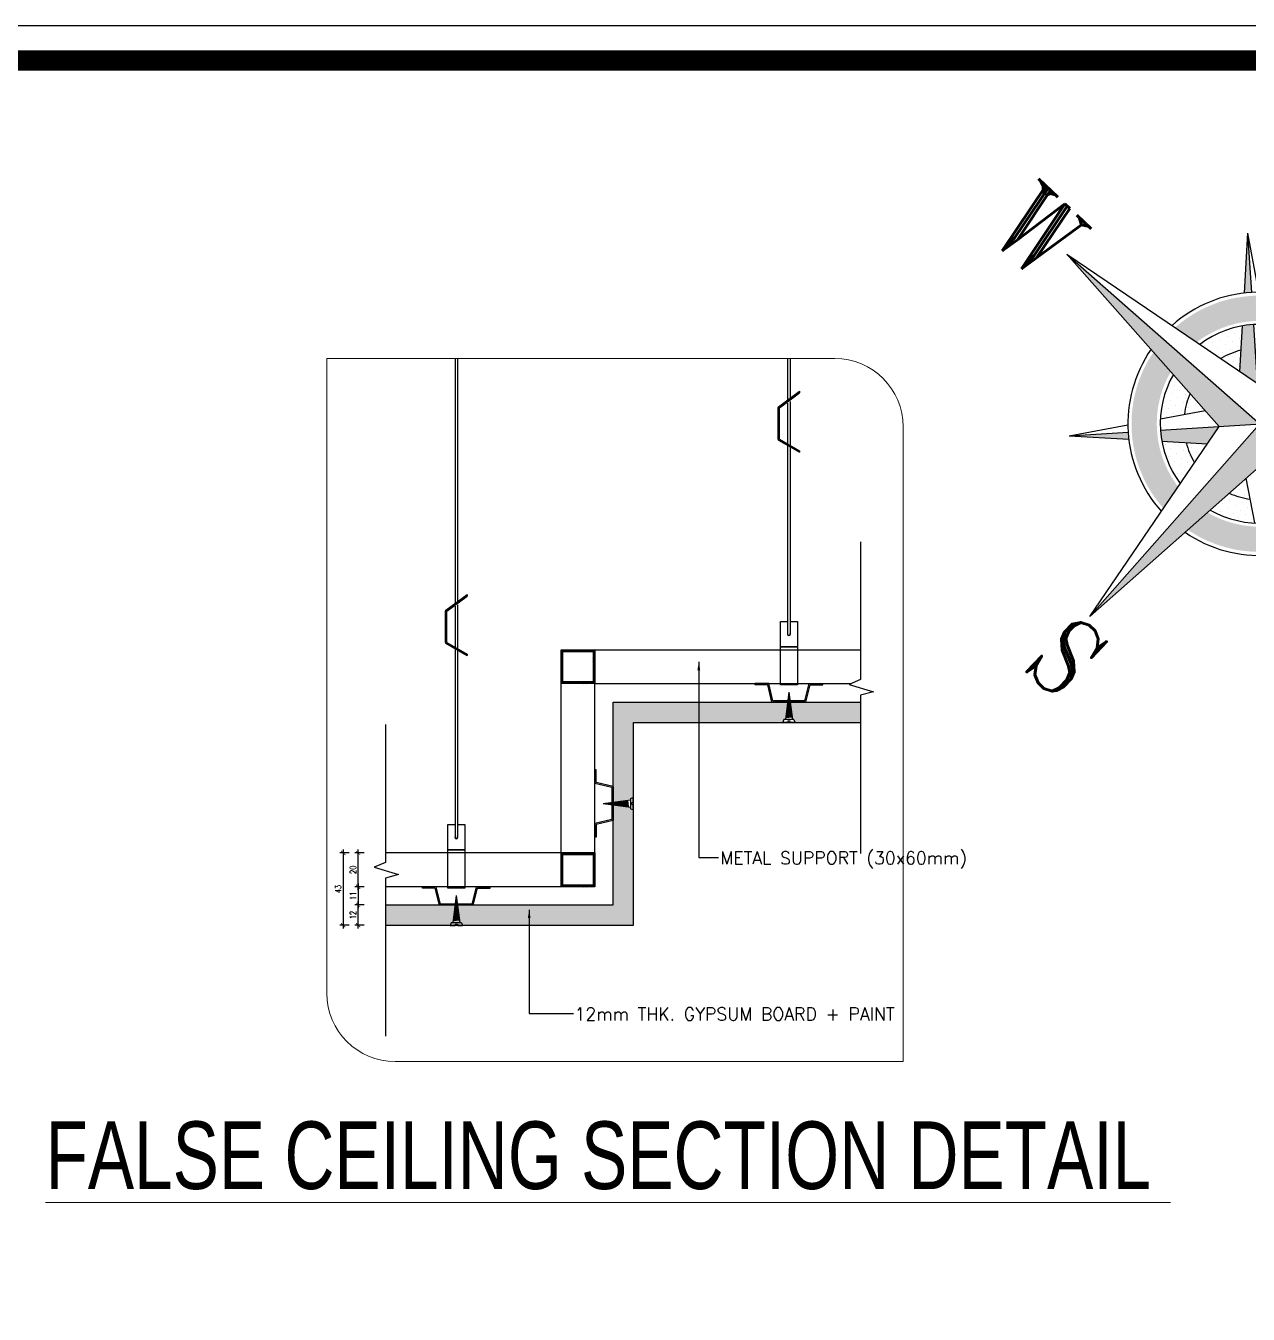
# Model space of a CAD drawing. Header units: centimetres. Extents: x 7997 to 116674, y 1017 to 13844.
# Drawn here: x 101474 to 102197, y 10010 to 10772 of the extents above; entities that cross this region are included whole.
import ezdxf
from ezdxf.enums import TextEntityAlignment as Align

# ---------------------------------------------------------------- set-up
doc = ezdxf.new("R2010")
doc.units = ezdxf.units.CM
doc.header["$LTSCALE"] = 200
doc.header["$PDMODE"] = 2
doc.linetypes.add('HIDDEN', pattern=[0.375, 0.25, -0.125])
for name, color, linetype in [("'DIM", 7, 'Continuous'), ('8', 8, 'Continuous'), ('DIM', 11, 'Continuous'), ('DIM DETAIL', 3, 'Continuous'), ('LOGO', 6, 'Continuous'), ('RC', 11, 'Continuous'), ('RC-INFO', 4, 'Continuous')]:
    doc.layers.add(name, color=color, linetype=linetype)
for name, color, linetype, lineweight in [('HA', 251, 'Continuous', 0), ('HAT', 8, 'Continuous', 9), ('HATCH', 8, 'Continuous', 5), ('TEXT', 6, 'Continuous', 18)]:
    doc.layers.add(name, color=color, linetype=linetype, lineweight=lineweight)
doc.styles.add('DIM', font='simplex.shx', dxfattribs={"width": 0.8})
doc.styles.add('ROMANT', font='romant.shx', dxfattribs={"width": 0.8, "height": 0.6})
doc.styles.add('style8', font='swisscl.ttf', dxfattribs={"width": 0.8})
doc.dimstyles.new('fdc2001', dxfattribs={"dimscale": 10, "dimtxt": 2, "dimasz": 2.5, "dimexe": 0.1, "dimexo": 0.2, "dimgap": 0.6, "dimtad": 2, "dimdec": 1, "dimdsep": 46, "dimtxsty": 'DIM', "dimblk": 'DOTSMALL', "dimcen": 0.05, "dimclrd": 8, "dimclre": 8, "dimclrt": 256, "dimadec": 0, "dimazin": 0, "dimtfac": 1, "dimtdec": 1, "dimtofl": 0, "dimtmove": 2, "dimatfit": 3, "dimfxl": 0, "dimtolj": 1, "dimtzin": 0, "dimarcsym": 0})

# ---------------------------------------------------------------- blocks, each defined once
blk = doc.blocks.new('screw')
at = {"color": 0}
for p, q in [((2.7, 16.4), (-0.1, -5.1)), ((3.4, 11.1), (2, 11.2)), ((3.5, 10.5), (2, 10.6)), ((3.3, 11.7), (2.1, 11.8)), ((3.2, 12.3), (2.2, 12.4)), ((3.1, 13.5), (2.3, 13.6)), ((3.2, 12.9), (2.3, 13)), ((3, 14.1), (2.4, 14.2)), ((2.7, 16.4), (5.5, -5.1)), ((4.8, 0.2), (0.6, 0.6)), ((4.9, -0.4), (0.6, 0)), ((4.7, 0.8), (0.7, 1.2)), ((4.7, 1.4), (0.8, 1.8)), ((4.6, 2), (0.9, 2.4)), ((4.4, 3.2), (1, 3.6)), ((4.5, 2.6), (1, 3)), ((4.3, 3.9), (1.1, 4.2)), ((4.3, 4.5), (1.2, 4.7)), ((4.1, 5.7), (1.3, 5.9)), ((4.2, 5.1), (1.3, 5.3)), ((4, 6.3), (1.4, 6.5)), ((3.9, 6.9), (1.5, 7.1)), ((3.8, 8.1), (1.6, 8.3)), ((3.9, 7.5), (1.6, 7.7)), ((3.7, 8.7), (1.7, 8.9)), ((3.6, 9.3), (1.8, 9.5)), ((3.6, 9.9), (1.9, 10.1)), ((-1.3, -5.1), (-2.1, -7.3)), ((1.9, -7.3), (-2.1, -7.3)), ((-1.3, -5.1), (6.8, -5.1)), ((5.3, -3.4), (0.2, -2.9)), ((5.1, -2.2), (0.3, -1.7)), ((5.2, -2.8), (0.3, -2.3)), ((5, -1.6), (0.4, -1.1)), ((5, -1), (0.5, -0.6)), ((1.9, -6.2), (1.9, -7.3)), ((3.5, -6.2), (1.9, -6.2)), ((3.5, -6.2), (3.5, -7.3)), ((7.5, -7.3), (3.5, -7.3)), ((6.8, -5.1), (7.5, -7.3))]:
    blk.add_line(p, q, dxfattribs=at)
blk = doc.blocks.new('_ArchTick')
at = {"color": 0, "linetype": 'ByBlock', "const_width": 0.15}
blk.add_lwpolyline([(-0.5, -0.5), (0.5, 0.5)], dxfattribs=at)
blk = doc.blocks.new('*D549')
at = {"layer": 'Defpoints', "color": 0, "transparency": 16777216}
for p in [(101670.18, 10251.99), (101677.7, 10251.99), (101677.7, 10239.99)]:
    blk.add_point(p, dxfattribs=at)
at = {"layer": 'DIM', "color": 8, "lineweight": -2, "transparency": 16777216}
for p, q in [((101670.18, 10237.99), (101670.18, 10253.99)), ((101673.68, 10251.99), (101668.18, 10251.99)), ((101673.68, 10239.99), (101668.18, 10239.99))]:
    blk.add_line(p, q, dxfattribs=at)
at = {"layer": 'DIM', "color": 8, "lineweight": -2, "transparency": 16777216, "xscale": 2.5, "yscale": 2.5, "zscale": 2.5}
for p, rotation in [((101670.18, 10251.99), 90), ((101670.18, 10239.99), 270)]:
    blk.add_blockref('_ArchTick', p, dxfattribs=dict(at, rotation=rotation))
at = {"layer": 'DIM', "transparency": 16777216, "insert": (101667.18, 10245.99), "char_height": 3.6, "attachment_point": 5, "rotation": 90, "style": 'DIM'}
blk.add_mtext('\\A1;12', dxfattribs=at)
blk = doc.blocks.new('*D550')
at = {"layer": 'Defpoints', "color": 0, "transparency": 16777216}
for p in [(101677.7, 10262.74), (101670.18, 10251.99), (101677.7, 10251.99)]:
    blk.add_point(p, dxfattribs=at)
at = {"layer": 'DIM', "color": 8, "lineweight": -2, "transparency": 16777216}
for p, q in [((101673.68, 10262.74), (101668.18, 10262.74)), ((101670.18, 10264.74), (101670.18, 10249.99)), ((101673.68, 10251.99), (101668.18, 10251.99))]:
    blk.add_line(p, q, dxfattribs=at)
at = {"layer": 'DIM', "color": 8, "lineweight": -2, "transparency": 16777216, "xscale": 2.5, "yscale": 2.5, "zscale": 2.5}
for p, rotation in [((101670.18, 10262.74), 90), ((101670.18, 10251.99), 270)]:
    blk.add_blockref('_ArchTick', p, dxfattribs=dict(at, rotation=rotation))
at = {"layer": 'DIM', "transparency": 16777216, "insert": (101667.18, 10257.36), "char_height": 3.6, "attachment_point": 5, "rotation": 90, "style": 'DIM'}
blk.add_mtext('\\A1;11', dxfattribs=at)
blk = doc.blocks.new('*D551')
at = {"layer": 'Defpoints', "color": 0, "transparency": 16777216}
for p in [(101670.18, 10282.74), (101677.7, 10282.74), (101677.7, 10262.74)]:
    blk.add_point(p, dxfattribs=at)
at = {"layer": 'DIM', "color": 8, "lineweight": -2, "transparency": 16777216}
for p, q in [((101673.68, 10282.74), (101668.18, 10282.74)), ((101670.18, 10260.74), (101670.18, 10284.74)), ((101673.68, 10262.74), (101668.18, 10262.74))]:
    blk.add_line(p, q, dxfattribs=at)
at = {"layer": 'DIM', "color": 8, "lineweight": -2, "transparency": 16777216, "xscale": 2.5, "yscale": 2.5, "zscale": 2.5}
for p, rotation in [((101670.18, 10282.74), 90), ((101670.18, 10262.74), 270)]:
    blk.add_blockref('_ArchTick', p, dxfattribs=dict(at, rotation=rotation))
at = {"layer": 'DIM', "transparency": 16777216, "insert": (101667.18, 10272.74), "char_height": 3.6, "attachment_point": 5, "rotation": 90, "style": 'DIM'}
blk.add_mtext('\\A1;20', dxfattribs=at)
blk = doc.blocks.new('*D552')
at = {"layer": 'Defpoints', "color": 0, "transparency": 16777216}
for p in [(101677.7, 10282.74), (101661.38, 10239.99), (101677.7, 10239.99)]:
    blk.add_point(p, dxfattribs=at)
at = {"layer": 'DIM', "color": 8, "lineweight": -2, "transparency": 16777216}
for p, q in [((101664.88, 10282.74), (101659.38, 10282.74)), ((101661.38, 10284.74), (101661.38, 10237.99)), ((101664.88, 10239.99), (101659.38, 10239.99))]:
    blk.add_line(p, q, dxfattribs=at)
at = {"layer": 'DIM', "color": 8, "lineweight": -2, "transparency": 16777216, "xscale": 2.5, "yscale": 2.5, "zscale": 2.5}
for p, rotation in [((101661.38, 10282.74), 90), ((101661.38, 10239.99), 270)]:
    blk.add_blockref('_ArchTick', p, dxfattribs=dict(at, rotation=rotation))
at = {"layer": 'DIM', "transparency": 16777216, "insert": (101658.38, 10261.36), "char_height": 3.6, "attachment_point": 5, "rotation": 90, "style": 'DIM'}
blk.add_mtext('\\A1;43', dxfattribs=at)
blk = doc.blocks.new('*X5')
at = {"color": 0}
for p, q in [((24058.5625, 3111.5), (24058.5625, 3111.5)), ((24114.125, 3111.5), (24114.125, 3111.5)), ((24169.6875, 3111.5), (24169.6875, 3111.5)), ((24225.25, 3111.5), (24225.25, 3111.5)), ((24280.8125, 3111.5), (24280.8125, 3111.5)), ((24336.375, 3111.5), (24336.375, 3111.5)), ((24030.78125, 3055.9375), (24030.78125, 3055.9375)), ((24086.34375, 3055.9375), (24086.34375, 3055.9375)), ((24141.90625, 3055.9375), (24141.90625, 3055.9375)), ((24197.46875, 3055.9375), (24197.46875, 3055.9375)), ((24253.03125, 3055.9375), (24253.03125, 3055.9375)), ((24308.59375, 3055.9375), (24308.59375, 3055.9375)), ((24058.5625, 3000.375), (24058.5625, 3000.375)), ((24086.34375, 2944.8125), (24086.34375, 2944.8125)), ((24114.125, 3000.375), (24114.125, 3000.375)), ((24141.90625, 2944.8125), (24141.90625, 2944.8125)), ((24169.6875, 3000.375), (24169.6875, 3000.375)), ((24197.46875, 2944.8125), (24197.46875, 2944.8125)), ((24225.25, 3000.375), (24225.25, 3000.375)), ((24169.6875, 2889.25), (24169.6875, 2889.25)), ((24419.71875, 2833.6875), (24419.71875, 2833.6875)), ((24475.28125, 2833.6875), (24475.28125, 2833.6875)), ((24503.0625, 2889.25), (24503.0625, 2889.25)), ((24530.84375, 2833.6875), (24530.84375, 2833.6875)), ((24308.59375, 2722.5625), (24308.59375, 2722.5625)), ((24364.15625, 2722.5625), (24364.15625, 2722.5625)), ((24391.9375, 2778.125), (24391.9375, 2778.125)), ((24419.71875, 2722.5625), (24419.71875, 2722.5625)), ((24447.5, 2778.125), (24447.5, 2778.125)), ((24475.28125, 2722.5625), (24475.28125, 2722.5625)), ((24503.0625, 2778.125), (24503.0625, 2778.125)), ((24530.84375, 2722.5625), (24530.84375, 2722.5625)), ((24558.625, 2778.125), (24558.625, 2778.125)), ((24391.9375, 2667), (24391.9375, 2667)), ((24447.5, 2667), (24447.5, 2667)), ((24475.28125, 2611.4375), (24475.28125, 2611.4375)), ((24503.0625, 2667), (24503.0625, 2667)), ((24530.84375, 2611.4375), (24530.84375, 2611.4375)), ((24558.625, 2667), (24558.625, 2667)), ((24586.40625, 2611.4375), (24586.40625, 2611.4375))]:
    blk.add_line(p, q, dxfattribs=at)
blk = doc.blocks.new('*X2')
at = {"color": 0}
for p, q in [((24530.84375, 4056.0625), (24530.84375, 4056.0625)), ((24586.40625, 4056.0625), (24586.40625, 4056.0625)), ((24308.59375, 3944.9375), (24308.59375, 3944.9375)), ((24364.15625, 3944.9375), (24364.15625, 3944.9375)), ((24391.9375, 4000.5), (24391.9375, 4000.5)), ((24419.71875, 3944.9375), (24419.71875, 3944.9375)), ((24447.5, 4000.5), (24447.5, 4000.5)), ((24475.28125, 3944.9375), (24475.28125, 3944.9375)), ((24503.0625, 4000.5), (24503.0625, 4000.5)), ((24530.84375, 3944.9375), (24530.84375, 3944.9375)), ((24558.625, 4000.5), (24558.625, 4000.5)), ((24336.375, 3889.375), (24336.375, 3889.375)), ((24391.9375, 3889.375), (24391.9375, 3889.375)), ((24419.71875, 3833.8125), (24419.71875, 3833.8125)), ((24447.5, 3889.375), (24447.5, 3889.375)), ((24475.28125, 3833.8125), (24475.28125, 3833.8125)), ((24503.0625, 3889.375), (24503.0625, 3889.375)), ((24530.84375, 3833.8125), (24530.84375, 3833.8125)), ((24558.625, 3889.375), (24558.625, 3889.375)), ((24141.90625, 3722.6875), (24141.90625, 3722.6875)), ((24169.6875, 3778.25), (24169.6875, 3778.25)), ((24197.46875, 3722.6875), (24197.46875, 3722.6875)), ((24503.0625, 3778.25), (24503.0625, 3778.25)), ((24558.625, 3778.25), (24558.625, 3778.25)), ((24114.125, 3667.125), (24114.125, 3667.125)), ((24169.6875, 3667.125), (24169.6875, 3667.125)), ((24225.25, 3667.125), (24225.25, 3667.125)), ((24058.5625, 3556), (24058.5625, 3556)), ((24086.34375, 3611.5625), (24086.34375, 3611.5625)), ((24114.125, 3556), (24114.125, 3556)), ((24141.90625, 3611.5625), (24141.90625, 3611.5625)), ((24169.6875, 3556), (24169.6875, 3556)), ((24197.46875, 3611.5625), (24197.46875, 3611.5625)), ((24225.25, 3556), (24225.25, 3556)), ((24253.03125, 3611.5625), (24253.03125, 3611.5625)), ((24280.8125, 3556), (24280.8125, 3556)), ((24336.375, 3556), (24336.375, 3556)), ((24030.78125, 3500.4375), (24030.78125, 3500.4375)), ((24086.34375, 3500.4375), (24086.34375, 3500.4375)), ((24141.90625, 3500.4375), (24141.90625, 3500.4375))]:
    blk.add_line(p, q, dxfattribs=at)
blk = doc.blocks.new('*X4')
at = {"color": 0}
for p, q in [((25169.8125, 3111.5), (25169.8125, 3111.5)), ((25225.375, 3111.5), (25225.375, 3111.5)), ((25280.9375, 3111.5), (25280.9375, 3111.5)), ((25336.5, 3111.5), (25336.5, 3111.5)), ((25392.0625, 3111.5), (25392.0625, 3111.5)), ((25447.625, 3111.5), (25447.625, 3111.5)), ((25197.59375, 3055.9375), (25197.59375, 3055.9375)), ((25253.15625, 3055.9375), (25253.15625, 3055.9375)), ((25308.71875, 3055.9375), (25308.71875, 3055.9375)), ((25364.28125, 3055.9375), (25364.28125, 3055.9375)), ((25419.84375, 3055.9375), (25419.84375, 3055.9375)), ((25475.40625, 3055.9375), (25475.40625, 3055.9375)), ((25280.9375, 3000.375), (25280.9375, 3000.375)), ((25308.71875, 2944.8125), (25308.71875, 2944.8125)), ((25336.5, 3000.375), (25336.5, 3000.375)), ((25364.28125, 2944.8125), (25364.28125, 2944.8125)), ((25392.0625, 3000.375), (25392.0625, 3000.375)), ((25419.84375, 2944.8125), (25419.84375, 2944.8125)), ((25447.625, 3000.375), (25447.625, 3000.375)), ((24975.34375, 2833.6875), (24975.34375, 2833.6875)), ((25003.125, 2889.25), (25003.125, 2889.25)), ((25030.90625, 2833.6875), (25030.90625, 2833.6875)), ((25086.46875, 2833.6875), (25086.46875, 2833.6875)), ((25336.5, 2889.25), (25336.5, 2889.25)), ((25392.0625, 2889.25), (25392.0625, 2889.25)), ((24947.5625, 2778.125), (24947.5625, 2778.125)), ((24975.34375, 2722.5625), (24975.34375, 2722.5625)), ((25003.125, 2778.125), (25003.125, 2778.125)), ((25030.90625, 2722.5625), (25030.90625, 2722.5625)), ((25058.6875, 2778.125), (25058.6875, 2778.125)), ((25086.46875, 2722.5625), (25086.46875, 2722.5625)), ((25114.25, 2778.125), (25114.25, 2778.125)), ((25142.03125, 2722.5625), (25142.03125, 2722.5625)), ((25197.59375, 2722.5625), (25197.59375, 2722.5625)), ((24919.78125, 2611.4375), (24919.78125, 2611.4375)), ((24947.5625, 2667), (24947.5625, 2667)), ((24975.34375, 2611.4375), (24975.34375, 2611.4375)), ((25003.125, 2667), (25003.125, 2667)), ((25030.90625, 2611.4375), (25030.90625, 2611.4375)), ((25058.6875, 2667), (25058.6875, 2667)), ((25114.25, 2667), (25114.25, 2667))]:
    blk.add_line(p, q, dxfattribs=at)
blk = doc.blocks.new('*X3')
at = {"color": 0}
for p, q in [((24919.78125, 4056.0625), (24919.78125, 4056.0625)), ((24975.34375, 4056.0625), (24975.34375, 4056.0625)), ((24947.5625, 4000.5), (24947.5625, 4000.5)), ((24975.34375, 3944.9375), (24975.34375, 3944.9375)), ((25003.125, 4000.5), (25003.125, 4000.5)), ((25030.90625, 3944.9375), (25030.90625, 3944.9375)), ((25058.6875, 4000.5), (25058.6875, 4000.5)), ((25086.46875, 3944.9375), (25086.46875, 3944.9375)), ((25114.25, 4000.5), (25114.25, 4000.5)), ((25142.03125, 3944.9375), (25142.03125, 3944.9375)), ((25197.59375, 3944.9375), (25197.59375, 3944.9375)), ((24947.5625, 3889.375), (24947.5625, 3889.375)), ((24975.34375, 3833.8125), (24975.34375, 3833.8125)), ((25003.125, 3889.375), (25003.125, 3889.375)), ((25030.90625, 3833.8125), (25030.90625, 3833.8125)), ((25058.6875, 3889.375), (25058.6875, 3889.375)), ((25086.46875, 3833.8125), (25086.46875, 3833.8125)), ((25114.25, 3889.375), (25114.25, 3889.375)), ((25169.8125, 3889.375), (25169.8125, 3889.375)), ((25003.125, 3778.25), (25003.125, 3778.25)), ((25308.71875, 3722.6875), (25308.71875, 3722.6875)), ((25336.5, 3778.25), (25336.5, 3778.25)), ((25364.28125, 3722.6875), (25364.28125, 3722.6875)), ((25280.9375, 3667.125), (25280.9375, 3667.125)), ((25336.5, 3667.125), (25336.5, 3667.125)), ((25392.0625, 3667.125), (25392.0625, 3667.125)), ((25447.625, 3667.125), (25447.625, 3667.125)), ((25169.8125, 3556), (25169.8125, 3556)), ((25225.375, 3556), (25225.375, 3556)), ((25253.15625, 3611.5625), (25253.15625, 3611.5625)), ((25280.9375, 3556), (25280.9375, 3556)), ((25308.71875, 3611.5625), (25308.71875, 3611.5625)), ((25336.5, 3556), (25336.5, 3556)), ((25364.28125, 3611.5625), (25364.28125, 3611.5625)), ((25392.0625, 3556), (25392.0625, 3556)), ((25419.84375, 3611.5625), (25419.84375, 3611.5625)), ((25447.625, 3556), (25447.625, 3556)), ((25364.28125, 3500.4375), (25364.28125, 3500.4375)), ((25419.84375, 3500.4375), (25419.84375, 3500.4375)), ((25475.40625, 3500.4375), (25475.40625, 3500.4375))]:
    blk.add_line(p, q, dxfattribs=at)
blk = doc.blocks.new('NORTH')
at = {"layer": 'LOGO', "color": 122}
for p, q in [((-96.8, -182.6), (96.8, 182.6)), ((-45.1, 146.9), (-31.1, 101.3)), ((-182.6, 96.8), (182.6, -96.8)), ((-23.5, 76.5), (23.5, -76.5)), ((101.3, 31.1), (146.9, 45.1)), ((-76.5, -23.5), (76.5, 23.5)), ((-146.9, -45.1), (-101.3, -31.1)), ((31.1, -101.3), (45.1, -146.9))]:
    blk.add_line(p, q, dxfattribs=at)
at = {"layer": 'LOGO', "color": 3}
for p, q in [((96.8, 182.6), (-9.6, 31.2)), ((96.8, 182.6), (31.2, 9.6)), ((-45.1, 146.9), (-36.6, 99.5)), ((-45.1, 146.9), (-25.5, 102.9)), ((-182.6, 96.8), (-9.6, 31.2)), ((-182.6, 96.8), (-31.2, -9.6)), ((-32, 73.3), (-25.5, 37.2)), ((-14.7, 78.6), (0.3, 45.1)), ((146.9, 45.1), (99.5, 36.6)), ((146.9, 45.1), (102.9, 25.5)), ((73.3, 32), (37.2, 25.5)), ((78.6, 14.7), (45.1, -0.3)), ((-78.6, -14.7), (-45.1, 0.3)), ((182.6, -96.8), (31.2, 9.6)), ((-96.8, -182.6), (-31.2, -9.6)), ((-146.9, -45.1), (-102.9, -25.5)), ((-73.3, -32), (-37.2, -25.5)), ((-146.9, -45.1), (-99.5, -36.6)), ((-96.8, -182.6), (9.6, -31.2)), ((182.6, -96.8), (9.6, -31.2)), ((32, -73.3), (25.5, -37.2)), ((14.7, -78.6), (-0.3, -45.1)), ((45.1, -146.9), (25.5, -102.9)), ((45.1, -146.9), (36.6, -99.5))]:
    blk.add_line(p, q, dxfattribs=at)
at = {"layer": 'LOGO'}
for radius, start, end in [(106, 68.9625, 145.1631), (106, 338.9625, 55.1631), (80, 73.681, 140.4446), (80, 343.681, 50.4446), (106, 158.9625, 235.1631), (80, 163.681, 230.4446), (80, 253.681, 320.4446), (106, 248.9625, 325.1631)]:
    blk.add_arc((0, 0), radius, start, end, dxfattribs=at)
at = {"layer": 'LOGO', "color": 122}
for start, end in [(117.849, 134.2941), (79.8316, 96.2766), (27.849, 44.2941), (169.8316, 186.2766), (349.8316, 6.2766), (207.849, 224.2941), (297.849, 314.2941), (259.8316, 276.2766)]:
    blk.add_arc((0, 0), 61.1, start, end, dxfattribs=at)
at = {"layer": 'LOGO', "color": 1}
for points in [[(96.8, 182.6), (-9.6, 31.2), (0, 0)], [(-45.1, 146.9), (-36.6, 99.5), (-31.1, 101.3)], [(-182.6, 96.8), (-31.2, -9.6), (0, 0)], [(-32, 73.3), (-25.5, 37.2), (-23.5, 76.5), (-9.6, 31.2)], [(146.9, 45.1), (99.5, 36.6), (101.3, 31.1)], [(73.3, 32), (37.2, 25.5), (76.5, 23.5), (31.2, 9.6)], [(182.6, -96.8), (31.2, 9.6), (0, 0)], [(-96.8, -182.6), (9.6, -31.2), (0, 0)], [(-73.3, -32), (-37.2, -25.5), (-76.5, -23.5), (-31.2, -9.6)], [(-146.9, -45.1), (-99.5, -36.6), (-101.3, -31.1)], [(32, -73.3), (25.5, -37.2), (23.5, -76.5), (9.6, -31.2)], [(45.1, -146.9), (36.6, -99.5), (31.1, -101.3)]]:
    blk.add_solid(points, dxfattribs=at)
at = {"layer": 'LOGO', "color": 253}
for points in [[(-38, 73.6), (-48.6, 91), (-33.6, 75.7), (-43.4, 93.6)], [(-33.6, 75.7), (-43.4, 93.6), (-29.2, 77.5), (-36.4, 96.5)], [(-29.2, 77.5), (-36.4, 96.5), (-23.5, 79.4), (-30.3, 98.6)], [(-23.5, 79.4), (-30.3, 98.6), (-19.8, 80.4), (-25.7, 99.9)], [(-19.8, 80.4), (-25.7, 99.9), (-14.8, 81.5), (-19.1, 101.4)], [(-14.8, 81.5), (-19.1, 101.4), (-10.8, 82.1), (-12.1, 102.4)], [(-10.8, 82.1), (-12.1, 102.4), (-5.5, 82.7), (-8.4, 102.8)], [(-5.5, 82.7), (-8.4, 102.8), (-1.5, 82.8), (-3.8, 103.1)], [(-1.5, 82.8), (-3.8, 103.1), (3.7, 82.8), (2.5, 103.1)], [(3.7, 82.8), (2.5, 103.1), (8.6, 82.4), (7.8, 102.9)], [(8.6, 82.4), (7.8, 102.9), (13.3, 81.8), (13.2, 102.3)], [(13.3, 81.8), (13.2, 102.3), (18.3, 80.8), (20.6, 101.1)], [(18.3, 80.8), (20.6, 101.1), (22.1, 79.8), (26.9, 99.6)], [(22.1, 79.8), (26.9, 99.6), (24.2, 79.2), (36.4, 96.5)], [(-51.4, 64.9), (-63.8, 81.1), (-47.3, 68), (-57.2, 85.9)], [(-47.3, 68), (-57.2, 85.9), (-42.7, 71), (-52.6, 88.8)], [(-42.7, 71), (-52.6, 88.8), (-38, 73.6), (-48.6, 91)], [(52, 64.5), (59.5, 84.3), (54.8, 62.2), (64.9, 80.2)], [(-59.2, 58), (-76.4, 69.3), (-56.1, 60.9), (-73.1, 72.8)], [(-56.1, 60.9), (-73.1, 72.8), (-53.2, 63.5), (-69.2, 76.5)], [(-53.2, 63.5), (-69.2, 76.5), (-51.4, 64.9), (-63.8, 81.1)], [(54.8, 62.2), (64.9, 80.2), (58, 59.2), (69.3, 76.4)], [(58, 59.2), (69.3, 76.4), (60.9, 56.1), (72.8, 73.1)], [(60.9, 56.1), (72.8, 73.1), (63.5, 53.2), (76.5, 69.2)], [(-64.5, 52), (-84.3, 59.5), (-62.2, 54.8), (-80.2, 64.9)], [(-62.2, 54.8), (-80.2, 64.9), (-59.2, 58), (-76.4, 69.3)], [(63.5, 53.2), (76.5, 69.2), (64.9, 51.4), (81.1, 63.8)], [(64.9, 51.4), (81.1, 63.8), (68, 47.3), (85.9, 57.2)], [(68, 47.3), (85.9, 57.2), (71, 42.7), (88.8, 52.6)], [(71, 42.7), (88.8, 52.6), (73.6, 38), (91, 48.6)], [(73.6, 38), (91, 48.6), (75.7, 33.6), (93.6, 43.4)], [(75.7, 33.6), (93.6, 43.4), (77.5, 29.2), (96.5, 36.4)], [(-79.8, 22.1), (-99.6, 26.9), (-79.2, 24.2), (-96.5, 36.4)], [(77.5, 29.2), (96.5, 36.4), (79.4, 23.5), (98.6, 30.3)], [(-80.8, 18.3), (-101.1, 20.6), (-79.8, 22.1), (-99.6, 26.9)], [(79.4, 23.5), (98.6, 30.3), (80.4, 19.8), (99.9, 25.7)], [(80.4, 19.8), (99.9, 25.7), (81.5, 14.8), (101.4, 19.1)], [(-82.4, 8.6), (-102.9, 7.8), (-81.8, 13.3), (-102.3, 13.2)], [(-81.8, 13.3), (-102.3, 13.2), (-80.8, 18.3), (-101.1, 20.6)], [(81.5, 14.8), (101.4, 19.1), (82.1, 10.8), (102.4, 12.1)], [(82.1, 10.8), (102.4, 12.1), (82.7, 5.5), (102.8, 8.4)], [(-82.8, 3.7), (-103.1, 2.5), (-82.4, 8.6), (-102.9, 7.8)], [(-82.8, -1.5), (-103.1, -3.8), (-82.8, 3.7), (-103.1, 2.5)], [(82.7, 5.5), (102.8, 8.4), (82.8, 1.5), (103.1, 3.8)], [(82.8, 1.5), (103.1, 3.8), (82.8, -3.7), (103.1, -2.5)], [(-82.7, -5.5), (-102.8, -8.4), (-82.8, -1.5), (-103.1, -3.8)], [(-82.1, -10.8), (-102.4, -12.1), (-82.7, -5.5), (-102.8, -8.4)], [(82.4, -8.6), (102.9, -7.8), (81.8, -13.3), (102.3, -13.2)], [(82.8, -3.7), (103.1, -2.5), (82.4, -8.6), (102.9, -7.8)], [(-81.5, -14.8), (-101.4, -19.1), (-82.1, -10.8), (-102.4, -12.1)], [(-80.4, -19.8), (-99.9, -25.7), (-81.5, -14.8), (-101.4, -19.1)], [(-79.4, -23.5), (-98.6, -30.3), (-80.4, -19.8), (-99.9, -25.7)], [(80.8, -18.3), (101.1, -20.6), (79.8, -22.1), (99.6, -26.9)], [(81.8, -13.3), (102.3, -13.2), (80.8, -18.3), (101.1, -20.6)], [(-77.5, -29.2), (-96.5, -36.4), (-79.4, -23.5), (-98.6, -30.3)], [(-75.7, -33.6), (-93.6, -43.4), (-77.5, -29.2), (-96.5, -36.4)], [(79.8, -22.1), (99.6, -26.9), (79.2, -24.2), (96.5, -36.4)], [(-73.6, -38), (-91, -48.6), (-75.7, -33.6), (-93.6, -43.4)], [(-71, -42.7), (-88.8, -52.6), (-73.6, -38), (-91, -48.6)], [(-68, -47.3), (-85.9, -57.2), (-71, -42.7), (-88.8, -52.6)], [(-64.9, -51.4), (-81.1, -63.8), (-68, -47.3), (-85.9, -57.2)], [(-63.5, -53.2), (-76.5, -69.2), (-64.9, -51.4), (-81.1, -63.8)], [(-60.9, -56.1), (-72.8, -73.1), (-63.5, -53.2), (-76.5, -69.2)], [(-58, -59.2), (-69.3, -76.4), (-60.9, -56.1), (-72.8, -73.1)], [(-54.8, -62.2), (-64.9, -80.2), (-58, -59.2), (-69.3, -76.4)], [(-52, -64.5), (-59.5, -84.3), (-54.8, -62.2), (-64.9, -80.2)], [(56.1, -60.9), (73.1, -72.8), (53.2, -63.5), (69.2, -76.5)], [(59.2, -58), (76.4, -69.3), (56.1, -60.9), (73.1, -72.8)], [(62.2, -54.8), (80.2, -64.9), (59.2, -58), (76.4, -69.3)], [(64.5, -52), (84.3, -59.5), (62.2, -54.8), (80.2, -64.9)], [(42.7, -71), (52.6, -88.8), (38, -73.6), (48.6, -91)], [(47.3, -68), (57.2, -85.9), (42.7, -71), (52.6, -88.8)], [(51.4, -64.9), (63.8, -81.1), (47.3, -68), (57.2, -85.9)], [(53.2, -63.5), (69.2, -76.5), (51.4, -64.9), (63.8, -81.1)], [(-22.1, -79.8), (-26.9, -99.6), (-24.2, -79.2), (-36.4, -96.5)], [(-18.3, -80.8), (-20.6, -101.1), (-22.1, -79.8), (-26.9, -99.6)], [(-13.3, -81.8), (-13.2, -102.3), (-18.3, -80.8), (-20.6, -101.1)], [(-8.6, -82.4), (-7.8, -102.9), (-13.3, -81.8), (-13.2, -102.3)], [(-3.7, -82.8), (-2.5, -103.1), (-8.6, -82.4), (-7.8, -102.9)], [(1.5, -82.8), (3.8, -103.1), (-3.7, -82.8), (-2.5, -103.1)], [(5.5, -82.7), (8.4, -102.8), (1.5, -82.8), (3.8, -103.1)], [(10.8, -82.1), (12.1, -102.4), (5.5, -82.7), (8.4, -102.8)], [(14.8, -81.5), (19.1, -101.4), (10.8, -82.1), (12.1, -102.4)], [(19.8, -80.4), (25.7, -99.9), (14.8, -81.5), (19.1, -101.4)], [(23.5, -79.4), (30.3, -98.6), (19.8, -80.4), (25.7, -99.9)], [(29.2, -77.5), (36.4, -96.5), (23.5, -79.4), (30.3, -98.6)], [(33.6, -75.7), (43.4, -93.6), (29.2, -77.5), (36.4, -96.5)], [(38, -73.6), (48.6, -91), (33.6, -75.7), (43.4, -93.6)]]:
    blk.add_solid(points, dxfattribs=at)
at = {"layer": 'LOGO', "color": 1, "xscale": 0.1033598917980053, "yscale": 0.1033598917980053, "zscale": 0.1033598917980053, "rotation": 332.0628244184375}
for name in ['*X2', '*X3', '*X5', '*X4']:
    blk.add_blockref(name, (-2421.4, 895), dxfattribs=at)
at = {"layer": 'TEXT', "style": 'ROMANT'}
for s, p in [('N', (66.9, 199.9)), ('W', (-252.2, 97.9)), ('E', (154.8, -118.6))]:
    blk.add_text(s, height=62, rotation=330, dxfattribs=at).set_placement(p)
at = {"layer": 'TEXT', "insert": (-110.4, -181.1), "char_height": 62.016, "width": 1180.037, "attachment_point": 1, "rotation": 330, "style": 'ROMANT'}
blk.add_mtext('{\\Fromant.shx|c0;S}', dxfattribs=at)
blk = doc.blocks.new('08-TITLE SHEET-selattin', base_point=(45714.8, -203081.4))
at = {"color": 0}
blk.add_lwpolyline([(51244.8, -203081.4), (45714.8, -203081.4), (45714.8, -206921.4), (51244.8, -206921.4)], close=True, dxfattribs=at)
at = {"color": 0, "linetype": 'ByBlock', "const_width": 17}
blk.add_lwpolyline([(45744.3, -206891.9), (51215.3, -206891.9), (51215.3, -203110.8), (45744.3, -203110.8)], close=True, dxfattribs=at)
at = {"layer": 'HA', "ltscale": 1.2}
blk.add_lwpolyline([(45714.8, -203081.4), (51244.8, -203081.4), (51244.8, -206921.4), (45714.8, -206921.4)], close=True, dxfattribs=at)

msp = doc.modelspace()

# ---------------------------------------------------------------- hatches: boundary and pattern name
at = {"layer": '8'}
h = msp.add_hatch(dxfattribs=at)
h.set_pattern_fill('ANSI31', color=256, scale=5, style=0)
h.set_pattern_definition([(45, (92247.0914, 11690.70244), (-0.44194174, 0.44194174), [])])
h.paths.add_polyline_path([(101790.2139, 10402.988), (101790.2139, 10382.988), (101810.2139, 10382.988), (101810.2139, 10402.988)])
h.paths.add_polyline_path([(101809.2139, 10401.988), (101809.2139, 10383.988), (101791.2139, 10383.988), (101791.2139, 10401.988)], flags=16)
h = msp.add_hatch(dxfattribs=at)
h.set_pattern_fill('ANSI31', color=256, scale=5, style=0)
h.set_pattern_definition([(45, (92247.0914, 11570.45244), (-0.44194174, 0.44194174), [])])
h.paths.add_polyline_path([(101790.2139, 10282.738), (101790.2139, 10262.738), (101810.2139, 10262.738), (101810.2139, 10282.738)])
h.paths.add_polyline_path([(101809.2139, 10281.738), (101809.2139, 10263.738), (101791.2139, 10263.738), (101791.2139, 10281.738)], flags=16)
at = {"layer": 'HATCH'}
h = msp.add_hatch(dxfattribs=at)
h.set_pattern_fill('AR-SAND', color=256, scale=2, style=0)
h.set_pattern_definition([(37.5, (69506.915, 8582.8864), (-0.12598672, 3.85364754), [0, -3.04, 0, -3.4, 0, -3.25]), (7.5, (69506.915, 8582.8864), (3.5395534, 5.6442921), [0, -1.64, 0, -2.74, 0, -1.05]), (327.5, (69504.455, 8582.8864), (6.22828372, 0.0113181), [0, -1, 0, -3.6, 0, -4.7]), (317.5, (69504.455, 8582.8864), (6.0122532, 1.7553511), [0, -0.5, 0, -2.36, 0, -2.7])])
h.paths.add_polyline_path([(101832.9639, 10359.988), (101921.3983, 10359.988), (101921.9254, 10361.6314), (101922.8628, 10361.6314), (101924.2073, 10371.988), (101914.9639, 10371.988), (101820.9639, 10371.988), (101820.9639, 10312.7446), (101831.3205, 10314.0891), (101831.3205, 10315.0265), (101832.9639, 10315.5536)])
h.paths.add_polyline_path([(101686.3392, 10251.988), (101686.3392, 10239.988), (101832.9639, 10239.988), (101832.9639, 10308.4224), (101831.3205, 10308.9495), (101831.3205, 10309.8869), (101820.9639, 10311.2314), (101820.9639, 10251.988)])
h.paths.add_polyline_path([(101967.2716, 10359.988), (101967.2716, 10371.988), (101925.7205, 10371.988), (101927.0651, 10361.6314), (101928.0024, 10361.6314), (101928.5295, 10359.988)])

# ---------------------------------------------------------------- linework, layer by layer
at = {"layer": "'DIM", "color": 8, "linetype": 'Continuous'}
for p, q in [((101727.5266, 10575.2062), (101727.5266, 10429.4967)), ((101729.0266, 10575.2062), (101729.0266, 10430.3627)), ((101924.2139, 10575.2062), (101924.2139, 10549.7467)), ((101925.7139, 10575.2062), (101925.7139, 10550.6127)), ((101918.8391, 10546.6435), (101931.3049, 10555.8407)), ((101919.3391, 10546.0662), (101931.3049, 10554.9747)), ((101925.7139, 10549.7467), (101925.7139, 10523.8856)), ((101931.3049, 10555.8407), (101931.3049, 10554.9747)), ((101918.5891, 10527.4218), (101918.5891, 10546.2105)), ((101919.3391, 10527.5662), (101919.3391, 10546.0662)), ((101924.2139, 10548.8807), (101924.2139, 10524.7517)), ((101918.8391, 10526.9888), (101931.3049, 10519.7917)), ((101919.3391, 10527.5662), (101931.3049, 10520.6577)), ((101924.2139, 10523.8856), (101924.2139, 10412.238)), ((101925.7139, 10523.0196), (101925.7139, 10412.238)), ((101931.3049, 10520.6577), (101931.3049, 10519.7917)), ((101722.1517, 10426.3935), (101734.6176, 10435.5907)), ((101734.6176, 10435.5907), (101734.6176, 10434.7247)), ((101722.6517, 10425.8162), (101734.6176, 10434.7247)), ((101727.5266, 10428.6307), (101727.5266, 10404.5017)), ((101729.0266, 10429.4967), (101729.0266, 10403.6356)), ((101721.9017, 10407.1718), (101721.9017, 10425.9605)), ((101722.6517, 10407.3162), (101722.6517, 10425.8162)), ((101722.1517, 10406.7388), (101734.6176, 10399.5417)), ((101722.6517, 10407.3162), (101734.6176, 10400.4077)), ((101727.5266, 10403.6356), (101727.5266, 10291.988)), ((101729.0266, 10402.7696), (101729.0266, 10291.988)), ((101734.6176, 10400.4077), (101734.6176, 10399.5417)), ((101904.9639, 10382.238), (101904.9639, 10382.988)), ((101913.0495, 10382.988), (101904.9639, 10382.988)), ((101912.4639, 10382.238), (101904.9639, 10382.238)), ((101914.9639, 10371.988), (101912.4639, 10382.238)), ((101915.5495, 10372.738), (101913.0495, 10382.988)), ((101934.3783, 10372.738), (101936.8783, 10382.988)), ((101934.9639, 10371.988), (101937.4639, 10382.238)), ((101936.8783, 10382.988), (101944.9639, 10382.988)), ((101937.4639, 10382.238), (101944.9639, 10382.238)), ((101944.9639, 10382.238), (101944.9639, 10382.988)), ((101934.9639, 10371.988), (101914.9639, 10371.988)), ((101934.3783, 10372.738), (101915.5495, 10372.738)), ((101810.2139, 10323.9024), (101810.2139, 10331.988)), ((101810.9639, 10331.988), (101810.2139, 10331.988)), ((101810.9639, 10324.488), (101810.9639, 10331.988)), ((101820.2139, 10321.4024), (101810.2139, 10323.9024)), ((101820.9639, 10321.988), (101810.9639, 10324.488)), ((101820.2139, 10321.4024), (101820.2139, 10302.5736)), ((101820.9639, 10321.988), (101820.9639, 10301.988)), ((101820.2139, 10302.5736), (101810.2139, 10300.0736)), ((101810.2139, 10300.0736), (101810.2139, 10291.988)), ((101820.9639, 10301.988), (101810.9639, 10299.488)), ((101810.9639, 10299.488), (101810.9639, 10291.988)), ((101810.9639, 10291.988), (101810.2139, 10291.988)), ((101708.2766, 10261.988), (101708.2766, 10262.738)), ((101716.3621, 10262.738), (101708.2766, 10262.738)), ((101715.7766, 10261.988), (101708.2766, 10261.988)), ((101718.2766, 10251.738), (101715.7766, 10261.988)), ((101718.8621, 10252.488), (101716.3621, 10262.738)), ((101737.691, 10252.488), (101740.191, 10262.738)), ((101738.2766, 10251.738), (101740.7766, 10261.988)), ((101740.191, 10262.738), (101748.2766, 10262.738)), ((101740.7766, 10261.988), (101748.2766, 10261.988)), ((101748.2766, 10261.988), (101748.2766, 10262.738)), ((101737.691, 10252.488), (101718.8621, 10252.488)), ((101738.2766, 10251.738), (101718.2766, 10251.738))]:
    msp.add_line(p, q, dxfattribs=at)
at = {"layer": "'DIM", "color": 4, "linetype": 'Continuous'}
for p, q in [((101790.2139, 10402.988), (101967.2716, 10402.988)), ((101790.2139, 10262.738), (101790.2139, 10402.988)), ((101810.2139, 10382.988), (101961.8774, 10382.988)), ((101810.2139, 10262.738), (101810.2139, 10382.988)), ((101810.2139, 10282.738), (101686.3392, 10282.738)), ((101810.2139, 10262.738), (101686.3392, 10262.738))]:
    msp.add_line(p, q, dxfattribs=at)
at = {"layer": "'DIM", "color": 8, "linetype": 'Continuous'}
for points in [[(101925.7139, 10419.738), (101929.9639, 10419.738), (101929.9639, 10404.738), (101919.9639, 10404.738), (101919.9639, 10419.738), (101924.2139, 10419.738)], [(101729.0266, 10299.488), (101733.2766, 10299.488), (101733.2766, 10284.488), (101723.2766, 10284.488), (101723.2766, 10299.488), (101727.5266, 10299.488)]]:
    msp.add_lwpolyline(points, dxfattribs=at)
for points in [[(101929.9639, 10382.238), (101919.9639, 10382.238), (101919.9639, 10404.738), (101929.9639, 10404.738)], [(101733.2766, 10261.988), (101723.2766, 10261.988), (101723.2766, 10284.488), (101733.2766, 10284.488)]]:
    msp.add_lwpolyline(points, close=True, dxfattribs=at)
for centre, radius, start, end in [((101919.0891, 10546.2105), 0.5, 120, 180), ((101919.0891, 10527.4218), 0.5, 180, 240), ((101722.4017, 10425.9605), 0.5, 120, 180), ((101924.9639, 10412.238), 0.875, 148.9972809, 31.0027191), ((101722.4017, 10407.1718), 0.5, 180, 240), ((101924.9639, 10412.238), 0.75, 180, 0), ((101728.2766, 10291.988), 0.875, 148.9972809, 31.0027191), ((101728.2766, 10291.988), 0.75, 180, 0)]:
    msp.add_arc(centre, radius, start, end, dxfattribs=at)
at = {"linetype": 'Continuous'}
msp.add_lwpolyline([(99199.9035, 8084.0841), (103070.9035, 8084.0841), (103070.9035, 10772.0841), (99199.9035, 10772.0841)], close=True, dxfattribs=at)
at = {"layer": 'HAT'}
msp.add_lwpolyline([(101992.5961, 10159.2815), (101692.1655, 10159.2815, -0.41421356), (101651.7354, 10199.7116), (101651.7354, 10575.2062), (101952.1659, 10575.2062, -0.41421356), (101992.5961, 10534.7761)], format="xyb", close=True, dxfattribs=at)
at = {"layer": 'RC'}
for p, q in [((101820.9639, 10371.988), (101967.2716, 10371.988)), ((101820.9639, 10251.988), (101820.9639, 10371.988)), ((101832.9639, 10359.988), (101967.2716, 10359.988)), ((101832.9639, 10239.988), (101832.9639, 10359.988)), ((101686.3392, 10251.988), (101820.9639, 10251.988)), ((101686.3392, 10239.988), (101832.9639, 10239.988))]:
    msp.add_line(p, q, dxfattribs=at)
for points in [[(101790.2139, 10402.988), (101810.2139, 10402.988), (101810.2139, 10382.988), (101790.2139, 10382.988)], [(101791.2139, 10401.988), (101809.2139, 10401.988), (101809.2139, 10383.988), (101791.2139, 10383.988)], [(101790.2139, 10282.738), (101810.2139, 10282.738), (101810.2139, 10262.738), (101790.2139, 10262.738)], [(101791.2139, 10281.738), (101809.2139, 10281.738), (101809.2139, 10263.738), (101791.2139, 10263.738)]]:
    msp.add_lwpolyline(points, close=True, dxfattribs=at)
at = {"layer": 'RC-INFO', "color": 8, "linetype": 'HIDDEN', "ltscale": 50}
for points in [[(101967.2716, 10466.8663), (101967.2716, 10385.3136), (101960.5435, 10382.4129), (101974.9737, 10378.0823), (101967.2716, 10376.0512), (101967.2716, 10282.477)], [(101686.3392, 10358.6791), (101686.3392, 10277.1264), (101679.6112, 10274.2257), (101694.0413, 10269.8951), (101686.3392, 10267.864), (101686.3392, 10174.2898)]]:
    msp.add_lwpolyline(points, dxfattribs=at)

# ---------------------------------------------------------------- block references
at = {"layer": "'DIM", "color": 8, "linetype": 'Continuous', "xscale": -0.75, "yscale": 0.75, "zscale": 0.7500000000000001}
for p in [(101926.9914, 10365.488), (101730.3041, 10245.238)]:
    msp.add_blockref('screw', p, dxfattribs=at)
at = {"layer": "'DIM", "color": 8, "linetype": 'Continuous', "xscale": -0.75, "yscale": 0.75, "zscale": 0.7500000000000001, "rotation": 90}
msp.add_blockref('screw', (101827.4639, 10314.0155), dxfattribs=at)
at = {"layer": 'DIM', "color": 0, "linetype": 'Continuous', "xscale": 0.7000000000000033, "yscale": 0.7000000000000033, "zscale": 0.7000000000000033}
msp.add_blockref('08-TITLE SHEET-selattin', (99199.9035, 10772.0841), dxfattribs=at)
at = {"layer": 'DIM', "xscale": 0.7349999999999998, "yscale": 0.7349999999999998, "zscale": 0.7349999999999998, "rotation": 346.5520805854371}
msp.add_blockref('NORTH', (102203.4019, 10536.6292), dxfattribs=at)

# ---------------------------------------------------------------- texts
at = {"layer": 'DIM DETAIL', "color": 4, "style": 'DIM'}
for s, p in [('METAL SUPPORT (30x60mm)', (101884.3863, 10276.0103)), ('12mm THK. GYPSUM BOARD + PAINT', (101798.175, 10183.703))]:
    msp.add_text(s, height=7.5, dxfattribs=at).set_placement(p)
at = {"layer": 'TEXT', "style": 'style8'}
msp.add_text('%%UFALSE CEILING SECTION DETAIL ', height=40, dxfattribs=at).set_placement((101817.9612, 10103.8986), align=Align.MIDDLE_CENTER)

# ---------------------------------------------------------------- dimensions: what is measured, and where the dimension line sits
at = {"layer": 'DIM'}
for base, p1, p2, angle, picture, middle in [((101661.3836, 10239.988), (101677.7029, 10282.738), (101677.7029, 10239.988), 90, '*D552', (101658.3836, 10261.363)), ((101670.1798, 10282.738), (101677.7029, 10262.738), (101677.7029, 10282.738), 90, '*D551', (101667.1798, 10272.738)), ((101670.1798, 10251.988), (101677.7029, 10262.738), (101677.7029, 10251.988), 270, '*D550', (101667.1798, 10257.363)), ((101670.1798, 10251.988), (101677.7029, 10239.988), (101677.7029, 10251.988), 90, '*D549', (101667.1798, 10245.988))]:
    dim = msp.add_linear_dim(base=base, p1=p1, p2=p2, angle=angle, dimstyle='fdc2001', override={"dimscale": 2, "dimtxt": 1.8, "dimasz": 1.25, "dimexe": 1, "dimexo": 2, "dimdec": 0, "dimblk": 'ArchTick', "dimdle": 1, "dimtdec": 0, "dimfxl": 1.75, "dimfxlon": 1}, dxfattribs=at)
    dim.commit()
    dim.dimension.update_dxf_attribs({"geometry": picture, "text_midpoint": middle})

# ---------------------------------------------------------------- leaders
at = {"layer": 'DIM DETAIL'}
for points in [[(101871.6995, 10395.857), (101871.6995, 10280.0018), (101883.3397, 10280.0018)], [(101771.3764, 10249.1712), (101771.3764, 10187.6945), (101797.4916, 10187.6945)]]:
    msp.add_leader(points, dimstyle='fdc2001', override={"dimscale": 5, "dimtxt": 1.75, "dimasz": 1, "dimexe": 0, "dimdec": 0, "dimtdec": 0, "dimfxl": 2, "dimfxlon": 1}, dxfattribs=at)

doc.saveas('drawing.dxf')
